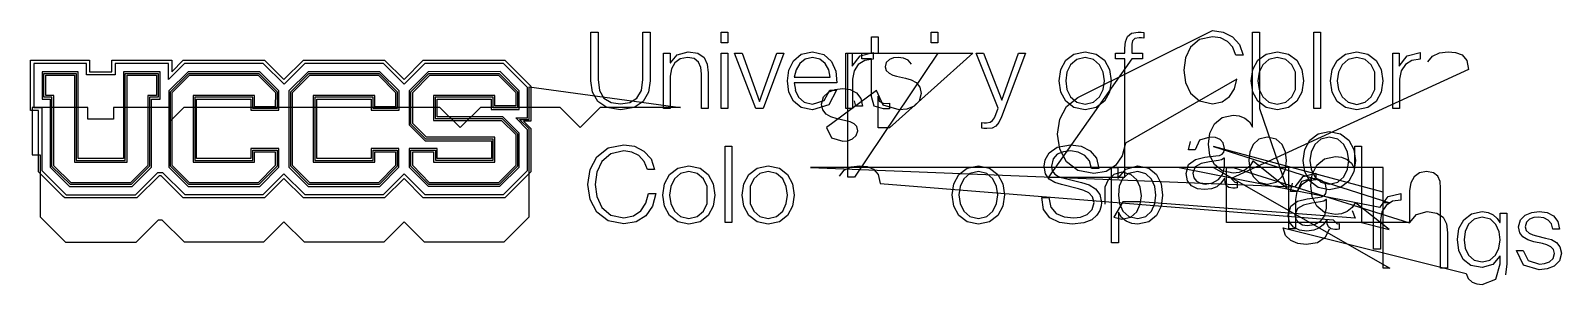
# Model space of a CAD drawing. Extents: x 0 to 12.5, y -0.3 to 1.8.
import ezdxf

# ---------------------------------------------------------------- set-up
doc = ezdxf.new("R2010")
doc.units = 0

msp = doc.modelspace()

# ---------------------------------------------------------------- linework, layer by layer
at = {"layer": 'Layer 1', "color": 7}
for points in [[(9.853336, 1.618982), (9.809415, 1.666872), (9.752529, 1.69624), (9.687177, 1.706295), (9.580286, 1.682747), (9.506996, 1.620041), (9.464928, 1.531934), (9.451434, 1.431128), (9.464928, 1.330851), (9.506996, 1.242216), (9.580286, 1.17951), (9.687177, 1.155697), (9.766023, 1.171572), (9.826613, 1.214435), (9.867888, 1.277935), (9.887996, 1.356516), (8.97492, 0.832112), (8.947668, 0.727867), (8.893164, 0.648756), (8.814583, 0.59875), (8.714041, 0.581288), (8.58466, 0.608011), (8.492056, 0.679448), (8.436758, 0.7829), (8.418237, 0.90646), (8.436758, 1.03002), (8.492056, 1.134002), (8.58466, 1.205968), (9.686913, 1.75683), (9.774225, 1.743601), (9.851219, 1.704707), (9.909163, 1.640943), (9.938531, 1.554159), (9.878735, 1.554159), (9.852806, 1.618718)], [(4.651105, 1.743601), (4.651105, 1.355987), (4.663275, 1.263383), (4.699259, 1.201206), (4.757202, 1.166016), (4.834196, 1.154904), (4.912248, 1.166016), (4.969927, 1.201206), (5.00591, 1.263383), (5.018081, 1.355987), (5.018081, 1.743601), (5.077877, 1.743601), (5.077877, 1.342758), (5.064383, 1.250947), (5.021521, 1.175012), (4.946115, 1.123683), (4.834196, 1.104897), (4.723336, 1.123683), (4.64793, 1.175012), (4.605067, 1.250947), (4.591573, 1.342758), (4.591573, 1.743601), (4.651105, 1.743601)], [(5.714993, 1.743601), (5.714993, 1.65523), (5.65996, 1.65523), (5.65996, 1.743601), (5.714993, 1.743601)], [(7.722384, 1.570034), (7.039495, 0.958848), (6.94742, 0.958848), (6.94742, 1.218139), (6.954829, 1.175806), (6.992135, 1.158608), (7.039495, 1.161254), (7.039495, 1.114687), (7.014889, 1.113893), (6.990283, 1.1131), (6.913025, 1.134531), (6.891858, 1.213906), (6.891858, 1.523468), (6.813012, 1.523468), (6.813012, 1.570034), (6.891858, 1.570034), (6.891858, 1.70603), (6.947156, 1.70603), (6.947156, 1.570034), (7.722384, 1.570034)], [(7.436634, 1.743601), (7.436634, 1.65523), (7.381337, 1.65523), (7.381337, 1.743601), (7.436634, 1.743601)], [(9.024926, 1.523732), (8.342037, 0.552977), (8.969628, 0.552977), (8.969628, 1.523468), (8.89237, 1.523468), (8.89237, 1.570034), (8.969628, 1.570034), (8.969628, 1.611309), (8.973862, 1.664755), (8.99053, 1.706824), (9.024397, 1.734076), (9.079166, 1.743865), (9.10192, 1.743072), (9.125732, 1.740426), (9.125732, 1.693065), (9.104566, 1.69624), (9.085251, 1.697563), (9.050326, 1.69042), (9.032334, 1.671634), (9.02572, 1.644118), (9.024926, 1.609986), (9.024926, 1.570034), (9.114355, 1.570034), (9.114355, 1.523468), (9.024926, 1.523732)], [(10.29757, 0.461961), (10.021081, 0.683152), (10.019229, 0.683152), (9.9933, 0.642936), (9.954142, 0.611715), (9.90731, 0.591871), (9.857833, 0.584992), (9.767875, 0.603777), (9.704375, 0.655371), (9.66654, 0.731571), (9.654369, 0.823117), (9.66654, 0.914662), (9.704375, 0.991127), (9.767875, 1.04325), (9.857833, 1.062564), (9.90731, 1.056479), (9.952554, 1.037693), (9.98986, 1.006473), (10.014731, 0.96361), (10.016583, 0.96361), (10.016583, 1.743601), (10.071881, 1.743601), (10.071881, 1.117333), (10.29757, 0.461961)], [(10.571943, 1.743601), (10.571943, 1.117333), (10.516645, 1.117333), (10.516645, 1.743601), (10.571943, 1.743601)], [(0.870743, 0.381263), (0.280723, 0.381263), (0.267229, 0.394757), (0.065087, 0.595046), (0.065087, 1.098812), (0, 1.098812), (0, 1.513943), (0.483658, 1.513943), (0.483658, 1.418693), (0.666485, 1.418693), (0.666485, 1.513943), (1.156492, 1.513943), (1.156492, 1.418958), (1.251478, 1.513943), (1.916639, 1.513943), (2.076447, 1.35387), (2.236256, 1.513943), (2.901946, 1.513943), (3.061225, 1.354135), (3.218917, 1.513943), (3.887253, 1.513943), (4.100772, 1.299366), (4.100772, 1.013352), (4.040447, 1.013352), (4.100507, 0.953291), (4.100507, 0.595575), (3.886195, 0.381792), (3.218652, 0.381792), (3.060961, 0.542129), (2.901946, 0.381792), (2.236256, 0.381792), (2.075918, 0.542394), (1.916639, 0.381792), (1.251478, 0.381792), (1.237719, 0.39555), (1.06918, 0.563825), (1.052511, 0.563825), (0.870743, 0.381263)], [(5.242183, 1.570034), (5.242183, 1.491982), (5.244035, 1.491982), (5.300127, 1.558128), (5.388762, 1.583264), (5.468137, 1.570828), (5.519466, 1.536168), (5.546718, 1.481399), (5.554656, 1.408639), (5.554656, 1.117333), (5.499358, 1.117333), (5.499358, 1.399908), (5.494066, 1.453882), (5.475545, 1.497274), (5.440091, 1.526114), (5.384264, 1.536697), (5.324997, 1.524791), (5.281077, 1.492247), (5.253031, 1.443035), (5.241918, 1.381122), (5.241918, 1.117068), (5.186621, 1.117068), (5.186621, 1.570034), (5.242183, 1.570034)], [(5.714993, 1.570034), (5.714993, 1.117333), (5.65996, 1.117333), (5.65996, 1.570034), (5.714993, 1.570034)], [(5.831674, 1.570034), (5.973755, 1.172631), (5.975607, 1.172631), (6.115836, 1.570034), (6.172721, 1.570034), (6.003388, 1.117333), (5.944651, 1.117333), (5.770026, 1.570034), (5.831674, 1.570034)], [(6.267971, 1.267087), (6.294694, 1.209672), (6.341261, 1.167604), (6.408729, 1.150935), (6.50345, 1.18242), (6.55081, 1.266558), (6.606108, 1.266558), (6.541815, 1.147231), (6.408994, 1.105162), (6.31639, 1.123947), (6.252625, 1.175541), (6.216113, 1.251741), (6.204471, 1.343287), (6.216113, 1.430864), (6.252625, 1.507593), (6.31639, 1.562097), (6.408994, 1.582734), (6.501863, 1.560774), (6.564569, 1.503359), (6.599229, 1.421868), (6.60796, 1.32847), (6.259769, 1.32847), (6.268236, 1.266558)], [(6.541815, 1.435362), (6.51324, 1.486691), (6.468525, 1.522674), (6.408994, 1.536432), (6.348405, 1.522674), (6.30369, 1.486691), (6.274321, 1.434832), (6.259769, 1.374772), (6.552663, 1.374772), (6.541815, 1.435097)], [(7.218883, 1.481928), (7.192953, 1.513149), (7.155647, 1.531141), (7.110933, 1.536697), (7.073627, 1.532728), (7.038966, 1.519499), (7.013566, 1.495422), (7.003777, 1.458645), (7.013037, 1.427424), (7.03632, 1.405728), (7.067012, 1.391441), (7.097704, 1.38218), (7.171258, 1.365512), (7.218089, 1.352812), (7.259364, 1.328735), (7.288732, 1.291958), (7.30011, 1.240099), (7.283441, 1.177393), (7.240843, 1.135325), (7.182635, 1.112041), (7.118606, 1.105162), (6.989225, 1.142733), (6.932604, 1.263647), (6.522765, 0.9607), (6.56351, 0.876033), (6.656115, 0.847723), (6.697919, 0.851956), (6.737871, 0.866773), (6.768033, 0.89376), (6.779939, 0.933712), (6.771737, 0.967579), (6.749248, 0.990333), (6.717233, 1.005679), (6.680721, 1.016262), (6.609813, 1.032137), (6.559806, 1.048277), (6.519854, 1.071031), (6.493131, 1.104368), (6.483342, 1.153052), (6.498688, 1.211789), (6.53864, 1.251212), (6.593673, 1.273172), (6.653733, 1.280051), (6.717233, 1.27132), (6.768827, 1.244068), (6.804281, 1.19856), (6.819098, 1.134531), (6.764064, 1.134531), (6.753481, 1.178716)], [(6.733108, 1.570034), (6.733108, 1.463937), (6.73496, 1.463937), (6.800312, 1.549132), (6.906145, 1.576384), (6.906145, 1.520822), (6.837618, 1.510768), (6.784437, 1.476901), (6.749777, 1.424778), (6.737606, 1.358633), (6.737606, 1.117333), (6.682573, 1.117333), (6.682573, 1.570034), (6.733108, 1.570034)], [(7.436634, 1.570034), (6.753746, 0.552713), (6.698448, 0.552713), (6.698448, 1.570034), (7.436634, 1.570034)], [(7.810226, 1.570034), (7.95945, 1.184008), (8.098621, 1.570034), (8.153919, 1.570034), (7.957598, 1.04907), (7.934844, 1.001446), (7.911561, 0.971548), (7.881663, 0.955673), (7.838271, 0.95091), (7.812342, 0.952233), (7.796203, 0.955408), (7.796203, 1.001975), (7.814988, 0.9988), (7.833773, 0.997477), (7.864201, 1.002768), (7.884838, 1.017321), (7.899655, 1.039545), (7.912619, 1.068385), (7.931934, 1.119185), (7.751488, 1.570034), (7.810226, 1.570034)], [(8.734943, 1.563949), (8.802147, 1.512355), (8.843158, 1.43642), (8.857445, 1.343816), (8.843158, 1.251212), (8.802147, 1.175277), (8.734943, 1.123947), (8.643133, 1.105162), (8.551587, 1.123947), (8.484648, 1.175277), (8.443373, 1.251212), (8.42935, 1.343816), (8.443373, 1.43642), (8.484648, 1.512355), (8.551587, 1.563949), (8.643133, 1.583264), (8.734943, 1.563949)], [(8.574077, 1.520028), (8.5246, 1.476107), (8.494702, 1.414195), (8.484648, 1.343551), (8.494702, 1.272908), (8.5246, 1.21126), (8.574077, 1.167339), (8.643397, 1.15067), (8.712718, 1.167339), (8.76246, 1.21126), (8.792093, 1.272908), (8.802147, 1.343551), (8.792093, 1.414195), (8.76246, 1.476107), (8.712718, 1.520028), (8.643397, 1.536697), (8.574077, 1.520028)], [(11.453533, 1.49992), (11.491633, 1.54728), (11.548254, 1.574532), (11.620221, 1.583264), (11.680017, 1.577443), (11.733462, 1.556012), (11.772091, 1.511562), (11.786908, 1.437478), (9.839577, 0.541865), (9.872121, 0.508527), (9.889583, 0.511967), (9.889583, 0.4654), (9.87265, 0.462755), (9.853865, 0.461961), (9.819998, 0.467782), (9.800154, 0.483921), (9.790894, 0.509057), (9.788777, 0.541071), (9.786925, 0.541071), (9.756763, 0.501913), (9.722632, 0.473338), (9.679769, 0.455875), (9.622355, 0.44979), (9.563088, 0.457198), (9.514669, 0.480746), (9.482126, 0.522021), (9.470219, 0.581288), (9.491386, 0.655371), (9.547213, 0.696117), (9.625265, 0.715696), (9.713371, 0.726808), (9.744063, 0.731306), (9.766023, 0.740302), (9.779781, 0.758294), (9.784544, 0.788192), (9.775284, 0.834229), (9.749884, 0.862804), (9.712313, 0.877356), (9.666275, 0.881325), (9.580286, 0.856189), (9.545096, 0.776021), (9.489798, 0.776021), (9.506467, 0.844548)], [(10.310535, 1.563949), (10.377739, 1.512355), (10.419014, 1.43642), (10.433037, 1.343816), (10.419014, 1.251212), (10.377739, 1.175277), (10.310535, 1.123947), (10.218989, 1.105162), (10.127443, 1.123947), (10.060239, 1.175277), (10.018964, 1.251212), (10.005206, 1.343816), (10.018964, 1.43642), (10.060239, 1.512355), (10.127443, 1.563949), (10.218989, 1.583264), (10.310535, 1.563949)], [(10.149668, 1.520028), (10.099927, 1.476107), (10.070294, 1.414195), (10.060239, 1.343551), (10.070294, 1.272908), (10.099927, 1.21126), (10.149668, 1.167339), (10.218725, 1.15067), (10.288045, 1.167339), (10.337522, 1.21126), (10.36742, 1.272908), (10.36742, 1.414195), (10.337522, 1.476107), (10.288045, 1.520028), (10.218725, 1.536697), (10.149668, 1.520028)], [(10.96088, 1.563684), (11.028084, 1.512091), (11.069359, 1.436155), (11.083382, 1.343551), (11.069359, 1.250947), (11.028084, 1.175012), (10.96088, 1.123683), (10.869334, 1.104897), (10.777789, 1.123683), (10.710584, 1.175012), (10.669309, 1.250947), (10.655287, 1.343551), (10.669309, 1.436155), (10.710584, 1.512091), (10.777789, 1.563684), (10.869334, 1.582999), (10.96088, 1.563684)], [(10.800013, 1.519764), (10.750272, 1.475843), (10.720374, 1.41393), (10.71032, 1.343287), (10.720374, 1.272643), (10.750272, 1.210995), (10.800013, 1.167074), (10.869334, 1.150406), (10.938655, 1.167074), (10.988132, 1.210995), (11.01803, 1.272643), (11.01803, 1.41393), (10.988132, 1.475843), (10.938655, 1.519764), (10.869334, 1.536432), (10.800013, 1.519764)], [(11.216732, 1.570034), (11.216732, 1.463937), (11.218319, 1.463937), (11.283671, 1.549132), (11.38924, 1.576384), (11.38924, 1.520822), (11.320977, 1.510768), (11.268061, 1.476901), (11.2334, 1.424778), (11.22123, 1.358633), (11.22123, 1.117333), (11.165932, 1.117333), (11.165932, 1.570034), (11.216732, 1.570034)], [(0.29157, 0.407986), (0.85963, 0.407986), (1.041663, 0.590548), (1.080557, 0.590548), (1.262855, 0.408515), (1.905791, 0.408515), (2.076183, 0.580229), (2.247897, 0.408515), (2.891363, 0.408515), (3.06149, 0.579965), (3.230294, 0.408515), (3.875347, 0.408515), (4.07352, 0.606952), (4.07352, 0.942444), (3.975889, 1.040339), (4.074049, 1.040339), (4.074049, 1.288518), (3.876406, 1.48722), (3.230294, 1.48722), (3.061754, 1.316035), (2.891363, 1.48722), (2.247897, 1.48722), (2.076977, 1.316035), (1.906056, 1.48722), (1.262325, 1.48722), (1.129505, 1.354135), (1.129505, 1.48722), (0.693207, 1.48722), (0.693207, 1.39197), (0.456935, 1.39197), (0.456935, 1.48722), (0.026723, 1.48722), (0.026723, 1.125535), (0.09181, 1.125535), (0.09181, 0.606159), (0.29157, 0.407986)], [(1.060978, 1.418958), (0.76147, 1.418958), (0.76147, 0.705113), (0.388408, 0.705113), (0.388408, 1.418958), (0.09525, 1.418958), (0.09525, 1.194327), (0.160337, 1.194327), (0.160337, 0.634733), (0.319881, 0.476513), (0.831584, 0.476513), (0.989805, 0.635527), (0.989805, 1.194327), (1.060978, 1.194327), (1.060978, 1.418958)], [(0.325702, 0.491065), (0.174889, 0.640554), (0.174889, 1.208879), (0.109537, 1.208879), (0.109537, 1.404405), (0.373856, 1.404405), (0.373856, 0.690561), (0.776022, 0.690561), (0.776022, 1.404405), (1.046426, 1.404405), (1.046426, 1.208879), (0.975253, 1.208879), (0.975253, 0.641613), (0.825499, 0.491065), (0.325702, 0.491065)], [(1.031874, 1.389853), (1.031874, 1.223431), (0.960701, 1.223431), (0.960701, 0.647433), (0.819414, 0.505617), (0.331787, 0.505617), (0.189441, 0.64664), (0.189441, 1.223431), (0.124089, 1.223431), (0.124089, 1.389853), (0.359304, 1.389853), (0.359304, 0.676008), (0.790574, 0.676008), (0.790574, 1.389853), (1.031874, 1.389853)], [(1.877481, 1.418693), (1.290636, 1.418693), (1.132415, 1.260208), (1.132151, 0.634998), (1.290636, 0.476777), (1.877481, 0.476777), (2.034114, 0.635263), (2.034114, 0.788721), (1.805779, 0.788721), (1.805779, 0.705113), (1.360486, 0.705113), (1.360486, 1.194327), (1.805779, 1.194327), (1.805779, 1.101987), (2.034643, 1.101987), (2.035172, 1.260472), (1.877481, 1.418693)], [(1.296721, 0.491594), (1.146703, 0.641348), (1.146967, 1.254387), (1.296721, 1.404405), (1.871396, 1.404405), (2.02062, 1.254651), (2.020091, 1.116804), (1.820596, 1.116804), (1.820596, 1.208879), (1.346198, 1.208879), (1.346198, 0.690561), (1.820331, 0.690561), (1.820331, 0.774433), (2.019562, 0.774433), (2.019562, 0.641613), (1.871396, 0.491594), (1.296721, 0.491594)], [(1.86531, 1.389853), (2.006068, 1.248566), (2.005804, 1.131091), (1.835148, 1.131091), (1.835148, 1.223431), (1.331382, 1.223431), (1.331382, 0.676008), (1.834619, 0.676008), (1.834619, 0.759617), (2.004745, 0.759617), (2.004745, 0.647169), (1.865046, 0.505882), (1.302807, 0.505882), (1.161519, 0.646904), (1.161519, 1.248037), (1.302807, 1.389589), (1.86531, 1.389589)], [(2.862523, 1.418693), (2.275678, 1.418693), (2.117722, 1.260208), (2.117458, 0.634998), (2.275678, 0.476777), (2.862523, 0.476777), (3.019421, 0.635263), (3.019421, 0.788721), (2.79188, 0.788721), (2.79188, 0.705113), (2.344735, 0.705113), (2.344735, 1.194327), (2.79188, 1.194327), (2.79188, 1.101987), (3.01995, 1.101987), (3.01995, 1.260472), (2.862523, 1.418693)], [(2.281764, 0.491594), (2.13201, 0.641348), (2.132274, 1.254387), (2.281764, 1.404405), (2.856438, 1.404405), (3.005663, 1.254651), (3.005663, 1.116804), (2.806432, 1.116804), (2.806432, 1.208879), (2.330182, 1.208879), (2.330182, 0.690561), (2.806432, 0.690561), (2.806432, 0.774433), (3.004605, 0.774433), (3.004605, 0.641613), (2.856438, 0.491594), (2.281764, 0.491594)], [(2.850353, 1.389853), (2.990846, 1.248566), (2.990846, 1.131091), (2.820984, 1.131091), (2.820984, 1.223431), (2.31563, 1.223431), (2.31563, 0.676008), (2.820984, 0.676008), (2.820984, 0.759617), (2.990317, 0.759617), (2.990317, 0.647169), (2.850353, 0.505882), (2.287849, 0.505882), (2.146562, 0.646904), (2.146826, 1.248037), (2.287849, 1.389589), (2.850353, 1.389589)], [(3.847566, 1.419222), (3.258604, 1.418958), (3.102765, 1.260472), (3.102765, 0.981073), (3.233469, 0.850633), (3.776393, 0.850898), (3.776393, 0.705377), (3.332687, 0.705377), (3.332687, 0.788985), (3.103029, 0.788985), (3.103029, 0.635527), (3.258869, 0.477042), (3.847037, 0.477042), (4.005257, 0.635527), (4.005257, 0.913869), (3.871114, 1.048012), (3.3311, 1.048012), (3.3311, 1.194327), (3.776129, 1.194327), (3.776129, 1.108602), (4.005257, 1.108602), (4.005257, 1.260208), (3.847566, 1.419222)], [(3.26469, 0.491594), (3.117317, 0.641613), (3.117317, 0.774433), (3.317871, 0.774433), (3.317871, 0.690825), (3.790945, 0.690825), (3.790945, 0.86545), (3.23929, 0.865185), (3.117317, 0.987158), (3.117317, 1.254651), (3.26469, 1.404405), (3.841481, 1.40467), (3.990705, 1.254387), (3.990705, 1.123154), (3.790945, 1.123154), (3.790945, 1.208879), (3.316812, 1.208879), (3.316812, 1.033195), (3.865293, 1.033195), (3.99097, 0.907519), (3.99097, 0.641348), (3.841216, 0.49133), (3.26469, 0.491594)], [(3.835395, 1.390118), (3.976153, 1.248566), (3.976153, 1.13797), (3.805233, 1.13797), (3.805233, 1.223695), (3.301996, 1.223695), (3.301996, 1.018908), (3.858943, 1.018908), (3.976153, 0.901962), (3.976153, 0.647698), (3.834866, 0.506411), (3.270775, 0.506411), (3.131869, 0.647698), (3.131869, 0.760146), (3.303319, 0.760146), (3.303319, 0.676538), (3.805497, 0.676538), (3.805497, 0.880002), (3.24564, 0.879737), (3.132134, 0.993243), (3.132134, 1.248566), (3.27104, 1.389853), (3.835395, 1.390118)], [(5.325791, 1.12527), (4.668567, 1.12527), (4.505584, 0.959906), (4.340749, 1.12527), (3.68617, 1.12527), (3.520806, 0.959641), (3.355442, 1.12527), (1.257034, 1.12527), (1.142999, 1.011235), (1.142999, 1.12527), (0.679714, 1.12527), (0.679714, 1.03002), (0.470164, 1.03002), (0.470164, 1.12527), (0.013494, 1.12527), (0.013494, 0.736863), (0.078581, 0.736863), (0.078581, 0.225159), (0.286279, 0.019313), (0.865451, 0.019313), (1.047484, 0.201876), (1.075265, 0.201876), (1.257298, 0.019843), (1.911348, 0.019843), (2.076183, 0.186001), (2.242076, 0.019843), (2.896655, 0.019843), (3.061225, 0.185736), (3.224473, 0.019843), (3.880903, 0.019843), (4.087014, 0.226217), (4.087014, 0.948), (4.008168, 1.026846), (4.087278, 1.026846), (4.087278, 1.294074), (5.325791, 1.12527)], [(9.994623, 0.618594), (10.021081, 0.556682), (10.067119, 0.512232), (10.134587, 0.495298), (10.20867, 0.512232), (10.257883, 0.556682), (10.285135, 0.618594), (10.293602, 0.688179), (10.285135, 0.758029), (10.257883, 0.819942), (10.20867, 0.864392), (10.134587, 0.881589), (10.067119, 0.864392), (10.021081, 0.819942), (9.994623, 0.758029), (9.986421, 0.688179), (9.994623, 0.618594)], [(10.736514, 0.908312), (10.803718, 0.856719), (10.844993, 0.780783), (10.858751, 0.688179), (10.844993, 0.595575), (10.803718, 0.51964), (10.736514, 0.468311), (10.644968, 0.449525), (10.553422, 0.468311), (10.486218, 0.51964), (10.444943, 0.595575), (10.43092, 0.688179), (10.444943, 0.780783), (10.486218, 0.856719), (10.553422, 0.908312), (10.644968, 0.927627), (10.736514, 0.908312)], [(10.575647, 0.864392), (10.52617, 0.820471), (10.496272, 0.758558), (10.486218, 0.687915), (10.496272, 0.617271), (10.52617, 0.555623), (10.575647, 0.511702), (10.644968, 0.495034), (10.714289, 0.511702), (10.76403, 0.555623), (10.793928, 0.617271), (10.803982, 0.687915), (10.793928, 0.758558), (10.76403, 0.820471), (10.714289, 0.864392), (10.644968, 0.88106), (10.575647, 0.864392)], [(5.029458, 0.681036), (4.985537, 0.728925), (4.928652, 0.758294), (4.8633, 0.768348), (4.756409, 0.7448), (4.683119, 0.682094), (4.64105, 0.593988), (4.627557, 0.493182), (4.64105, 0.39264), (4.683119, 0.304005), (4.756409, 0.241299), (4.8633, 0.217486), (4.942146, 0.233361), (5.002735, 0.276224), (5.04401, 0.339988), (5.064119, 0.418305), (5.12365, 0.418305), (5.096398, 0.314059), (5.041894, 0.235213), (4.963312, 0.185207), (4.862771, 0.167745), (4.73339, 0.194467), (4.640786, 0.265905), (4.585488, 0.369357), (4.566967, 0.492917), (4.585488, 0.616477), (4.640786, 0.720458), (4.73339, 0.792425), (4.862771, 0.819148), (4.950083, 0.805919), (5.027342, 0.76676), (5.085285, 0.702996), (5.114654, 0.616213), (5.055123, 0.616213), (5.029194, 0.680506)], [(5.748066, 0.805654), (5.748066, 0.179386), (5.692768, 0.179386), (5.692768, 0.806183), (5.748066, 0.805654)], [(8.361881, 0.305328), (8.405273, 0.253469), (8.470625, 0.225953), (8.551323, 0.217486), (8.604768, 0.22463), (8.658743, 0.246855), (8.700283, 0.286278), (8.716952, 0.344486), (8.705045, 0.389994), (8.674354, 0.422538), (8.63255, 0.443969), (8.587835, 0.457463), (8.4484, 0.491594), (8.395219, 0.509057), (8.349975, 0.537102), (8.319019, 0.579965), (8.307112, 0.642142), (8.315844, 0.695852), (8.348652, 0.753531), (8.415062, 0.799569), (8.523012, 0.818354), (8.611647, 0.806183), (8.685202, 0.769142), (8.735737, 0.708288), (8.754522, 0.623621), (8.694991, 0.623621), (8.678852, 0.686327), (8.641016, 0.731042), (8.58757, 0.758294), (8.524071, 0.767554), (8.464804, 0.76094), (8.414798, 0.740038), (8.380137, 0.701938), (8.366908, 0.6432), (8.374317, 0.604836), (8.394954, 0.577319), (8.425116, 0.558798), (8.461629, 0.547421), (8.614293, 0.509586), (8.676999, 0.488155), (8.728858, 0.456669), (8.763783, 0.410632), (8.776483, 0.344751), (8.774366, 0.316705), (8.763783, 0.279399), (8.740235, 0.239446), (8.698166, 0.202934), (8.63202, 0.17674), (8.5373, 0.166686), (8.434641, 0.179386), (8.353944, 0.21828), (8.302615, 0.286013), (8.287269, 0.384967), (8.3468, 0.384967), (8.361617, 0.304269)], [(9.696173, 0.805125), (11.140267, 0.341576), (11.084969, 0.341576), (11.084969, 0.430211), (9.696173, 0.805125)], [(11.134976, 0.121178), (10.858751, 0.342369), (10.856899, 0.342369), (10.83097, 0.302153), (10.791811, 0.270932), (10.74498, 0.251353), (10.695239, 0.244474), (10.60528, 0.263259), (10.54178, 0.314853), (10.50421, 0.391317), (10.492039, 0.482863), (10.50421, 0.574409), (10.54178, 0.650608), (10.60528, 0.702996), (10.695239, 0.72231), (10.74498, 0.716225), (10.790224, 0.69744), (10.82753, 0.666219), (10.852665, 0.623092), (10.854253, 0.623092), (10.854253, 0.806183), (10.909551, 0.806183), (10.909551, 0.179915), (11.134976, 0.121178)], [(5.486922, 0.625738), (5.554126, 0.573879), (5.595401, 0.497944), (5.609424, 0.40534), (5.595401, 0.312736), (5.554126, 0.236801), (5.486922, 0.185472), (5.395377, 0.166686), (5.303831, 0.185472), (5.236627, 0.236801), (5.195352, 0.312736), (5.181329, 0.40534), (5.195352, 0.497944), (5.236627, 0.573879), (5.303831, 0.625738), (5.395377, 0.645052), (5.486922, 0.625738)], [(6.137003, 0.625738), (6.204207, 0.573879), (6.245482, 0.497944), (6.259505, 0.40534), (6.245482, 0.312736), (6.204207, 0.236801), (6.137003, 0.185472), (6.045457, 0.166686), (5.953911, 0.185472), (5.886707, 0.236801), (5.845432, 0.312736), (5.831674, 0.40534), (5.845432, 0.497944), (5.886707, 0.573879), (5.953911, 0.625738), (6.045457, 0.645052), (6.137003, 0.625738)], [(6.392854, 0.631823), (10.362922, 0.473867), (10.364774, 0.473867), (10.430126, 0.559063), (10.535695, 0.586315), (10.535695, 0.531017), (10.467433, 0.520963), (10.414251, 0.487096), (10.379591, 0.434709), (10.36742, 0.368563), (10.36742, 0.127263), (10.312122, 0.127263), (10.312122, 0.632352), (6.392854, 0.631823)], [(6.629656, 0.561709), (6.667756, 0.609069), (6.724377, 0.636321), (6.796079, 0.645052), (6.855875, 0.639496), (6.90932, 0.618065), (6.94795, 0.573615), (6.962766, 0.499532), (10.676982, 0.201347), (10.709526, 0.168009), (10.726989, 0.171713), (10.726989, 0.125147), (10.710055, 0.122501), (10.69127, 0.121707), (10.657403, 0.127528), (10.63756, 0.143667), (10.628299, 0.168538), (10.626182, 0.200553), (10.624595, 0.200553), (10.594168, 0.161659), (10.560037, 0.133084), (10.517174, 0.115622), (10.45976, 0.109536), (10.400493, 0.116945), (10.352339, 0.140492), (10.319795, 0.181767), (10.307889, 0.240769), (10.329056, 0.314853), (10.384883, 0.355598), (10.462935, 0.375178), (10.551041, 0.38629), (10.581733, 0.390788), (10.603693, 0.399784), (10.617187, 0.417775), (10.621949, 0.447409), (10.612689, 0.493446), (10.587289, 0.522021), (10.549453, 0.536573), (10.503416, 0.540542), (10.417426, 0.515407), (10.382502, 0.435238), (10.327204, 0.435238), (10.343872, 0.503765)], [(7.859703, 0.626267), (7.926907, 0.574409), (7.968182, 0.498473), (7.982205, 0.405869), (7.968182, 0.313265), (7.926907, 0.23733), (7.859703, 0.186001), (7.768157, 0.167215), (7.676347, 0.186001), (7.609142, 0.23733), (7.567868, 0.313265), (7.553845, 0.405869), (7.567868, 0.498473), (7.609142, 0.574409), (7.676347, 0.626267), (7.768157, 0.645581), (7.859703, 0.626267)], [(8.91142, 0.631294), (8.91142, 0.545304), (8.913272, 0.545304), (8.975978, 0.618594), (9.074668, 0.644523), (9.164626, 0.625209), (9.228126, 0.572821), (9.265961, 0.496621), (9.278132, 0.405075), (9.265961, 0.31353), (9.228126, 0.237065), (9.164626, 0.185472), (9.074668, 0.166686), (9.025455, 0.172772), (8.979947, 0.191292), (8.942641, 0.221984), (8.91777, 0.264846), (8.915918, 0.264846), (8.915918, 0.013228), (8.86062, 0.013228), (8.86062, 0.632352), (8.91142, 0.631294)], [(9.414657, 0.631294), (11.058776, 0.306915), (11.060628, 0.306915), (11.12598, 0.392111), (11.231548, 0.419363), (11.231548, 0.364065), (11.163286, 0.354011), (11.110105, 0.320144), (11.075444, 0.267757), (11.063274, 0.201611), (11.063274, -0.039689), (11.007976, -0.039689), (11.007976, 0.632352), (9.414657, 0.631294)], [(9.782692, 0.709346), (9.762319, 0.695323), (9.736125, 0.689238), (9.663629, 0.67839), (9.595632, 0.663838), (9.545096, 0.636321), (9.525517, 0.584992), (9.533984, 0.547686), (9.556473, 0.51964), (9.589017, 0.501648), (9.626588, 0.495563), (9.687177, 0.505088), (9.737713, 0.533134), (9.772109, 0.577848), (9.784809, 0.637379), (9.784809, 0.709346), (9.782692, 0.709346)], [(9.696173, 0.631294), (11.140267, -0.196322), (11.084969, -0.196322), (11.084969, 0.632352), (9.696173, 0.631294)], [(9.856775, 0.631294), (11.300869, 0.178328), (11.302457, 0.178328), (11.358548, 0.244474), (11.447183, 0.269344), (11.526558, 0.257174), (11.577887, 0.222513), (11.604875, 0.167745), (11.612812, 0.094984), (11.612812, -0.196322), (11.557515, -0.196322), (11.557515, 0.462225), (11.552223, 0.515936), (11.533702, 0.559592), (11.498248, 0.588431), (11.442686, 0.599015), (11.383419, 0.587109), (11.339763, 0.554829), (11.311717, 0.505617), (11.300869, 0.443705), (11.300869, 0.179651), (9.802006, 0.179651), (9.802006, 0.632088), (9.856775, 0.631294)], [(5.326056, 0.581817), (5.276579, 0.538161), (5.246681, 0.476248), (5.236627, 0.405605), (5.246681, 0.334961), (5.276579, 0.273313), (5.326056, 0.229392), (5.395377, 0.212724), (5.464697, 0.229392), (5.514174, 0.273313), (5.544072, 0.334961), (5.544072, 0.476248), (5.514174, 0.538161), (5.464697, 0.581817), (5.395377, 0.598486), (5.326056, 0.581817)], [(5.976136, 0.581817), (5.926659, 0.538161), (5.897026, 0.476248), (5.897026, 0.334961), (5.926659, 0.273313), (5.976136, 0.229392), (6.045457, 0.212724), (6.114778, 0.229392), (6.164255, 0.273313), (6.194153, 0.334961), (6.204207, 0.405605), (6.194153, 0.476248), (6.164255, 0.538161), (6.114778, 0.581817), (6.045457, 0.598486), (5.976136, 0.581817)], [(7.698836, 0.582346), (7.649359, 0.53869), (7.619461, 0.476777), (7.609407, 0.406134), (7.619461, 0.33549), (7.649359, 0.273842), (7.698836, 0.229922), (7.768157, 0.213253), (7.837478, 0.229922), (7.886955, 0.273842), (7.916588, 0.33549), (7.926642, 0.406134), (7.916588, 0.476777), (7.886955, 0.53869), (7.837478, 0.582346), (7.768157, 0.599015), (7.698836, 0.582346)], [(10.831763, 0.277811), (10.857957, 0.215899), (9.09765, 0.349468), (8.951337, 0.350038), (8.877687, 0.223612), (8.945155, 0.206414), (9.019239, 0.223612), (9.068451, 0.267798), (9.095703, 0.32971), (9.10417, 0.39956), (9.095703, 0.469145), (9.068451, 0.530793), (9.019239, 0.575243), (8.945155, 0.592176), (8.877687, 0.575243), (8.831649, 0.530793), (8.805456, 0.469145), (8.805456, 0.32971)], [(9.214632, 0.474661), (9.188174, 0.536309), (9.142136, 0.580759), (9.074668, 0.597692), (8.998468, 0.581817), (8.949255, 0.539748), (8.923326, 0.478365), (8.915918, 0.404811), (8.92412, 0.334961), (8.951372, 0.273049), (9.00032, 0.228863), (9.074403, 0.211665), (9.141872, 0.228863), (9.187909, 0.273049), (9.214368, 0.334961), (9.22257, 0.404811), (9.214368, 0.474661)], [(10.644703, 0.125147), (10.610043, 0.05662), (10.54813, 0.013757), (10.454733, -0.001059), (10.388058, 0.006878), (10.329849, 0.031484), (10.286987, 0.074082), (10.267143, 0.135995), (11.766535, -0.23892), (11.783733, -0.281517), (11.814425, -0.309034), (11.854377, -0.32438), (11.898827, -0.329142), (12.010216, -0.285222), (12.044347, -0.159016), (12.044347, -0.097632), (12.04276, -0.097632), (11.986139, -0.165365), (11.898827, -0.190765), (11.805958, -0.172774), (11.742194, -0.123297), (11.705681, -0.049214), (11.694304, 0.041538), (11.707798, 0.129645), (11.747221, 0.202669), (11.81125, 0.251617), (11.898562, 0.269609), (11.946452, 0.26273), (11.987197, 0.243151), (12.020006, 0.213782), (12.042495, 0.178857), (12.044083, 0.178857), (12.044083, 0.256909), (12.099381, 0.256909), (12.099381, -0.158751), (12.088533, -0.248974)], [(10.620097, 0.368563), (10.599989, 0.35454), (10.57353, 0.348455), (10.501299, 0.337342), (10.433301, 0.32279), (10.382766, 0.295274), (10.363187, 0.243944), (10.371389, 0.206638), (10.393879, 0.178592), (10.426422, 0.160601), (10.463993, 0.154515), (10.524583, 0.164305), (10.575118, 0.192351), (10.609249, 0.237065), (10.621949, 0.296596), (10.621949, 0.368563), (10.620097, 0.368563)], [(12.465563, 0.169067), (12.439634, 0.200024), (12.402328, 0.218015), (12.357614, 0.223572), (12.320307, 0.219603), (12.285647, 0.206374), (12.260247, 0.182032), (12.250457, 0.145255), (12.259453, 0.114299), (12.282737, 0.092603), (12.313693, 0.078315), (12.34412, 0.069055), (12.417939, 0.052386), (12.465034, 0.039686), (12.506045, 0.015609), (12.535413, -0.021168), (12.547055, -0.072761), (12.530386, -0.135468), (12.487788, -0.177536), (12.42958, -0.20082), (12.365551, -0.207699), (12.23617, -0.170128), (12.179814, -0.049214), (12.234847, -0.049214), (12.275593, -0.133616), (12.368197, -0.16219), (12.409736, -0.157693), (12.449688, -0.142876), (12.479851, -0.116153), (12.491757, -0.076201), (12.483555, -0.042334), (12.461066, -0.01958), (12.429051, -0.004234), (12.392803, 0.006349), (12.321895, 0.022224), (12.271889, 0.038363), (12.232201, 0.061118), (12.205478, 0.094455), (12.195689, 0.143138), (12.211035, 0.201876), (12.250987, 0.241299), (12.305755, 0.263259), (12.365816, 0.270138), (12.429316, 0.261407), (12.481174, 0.234155), (12.516628, 0.188647), (12.531709, 0.124617), (12.476411, 0.124617), (12.466093, 0.168803)], [(11.961797, -0.128324), (12.00757, -0.087843), (12.035087, -0.030428), (12.044347, 0.036247), (12.03641, 0.102922), (12.01101, 0.163511), (11.965766, 0.207167), (11.898562, 0.223836), (11.831093, 0.207697), (11.784791, 0.165099), (11.758069, 0.105038), (11.749866, 0.036247), (11.758598, -0.030428), (11.785585, -0.087843), (11.832152, -0.128324), (11.898827, -0.14367), (11.962062, -0.128324)]]:
    msp.add_lwpolyline(points, dxfattribs=at)

doc.saveas('drawing.dxf')
